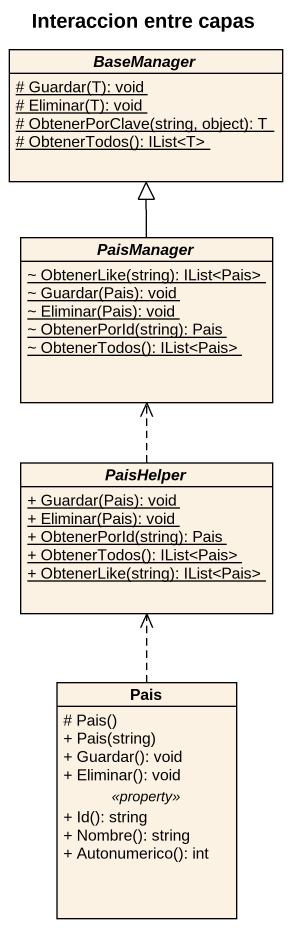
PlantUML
@startuml
title Interaccion entre capas
hide circle
hide empty members
skinparam classAttributeIconSize 0
abstract class BaseManager {
  {static} # Guardar(T): void
  {static} # Eliminar(T): void
  {static} # ObtenerPorClave(string, object): T
  {static} # ObtenerTodos(): IList<T>
}
abstract class PaisManager {
  {static} ~ ObtenerLike(string): IList<Pais>
  {static} ~ Guardar(Pais): void
  {static} ~ Eliminar(Pais): void
  {static} ~ ObtenerPorId(string): Pais
  {static} ~ ObtenerTodos(): IList<Pais>
}
abstract class PaisHelper {
  {static} + Guardar(Pais): void
  {static} + Eliminar(Pais): void
  {static} + ObtenerPorId(string): Pais
  {static} + ObtenerTodos(): IList<Pais>
  {static} + ObtenerLike(string): IList<Pais>
}
class Pais {
  # Pais()
  + Pais(string)
  + Guardar(): void
  + Eliminar(): void
  .. <<property>> ..
  + Id(): string
  + Nombre(): string
  + Autonumerico(): int
}
PaisManager -up-|> BaseManager
PaisHelper .up.> PaisManager
Pais .up.> PaisHelper
@enduml
